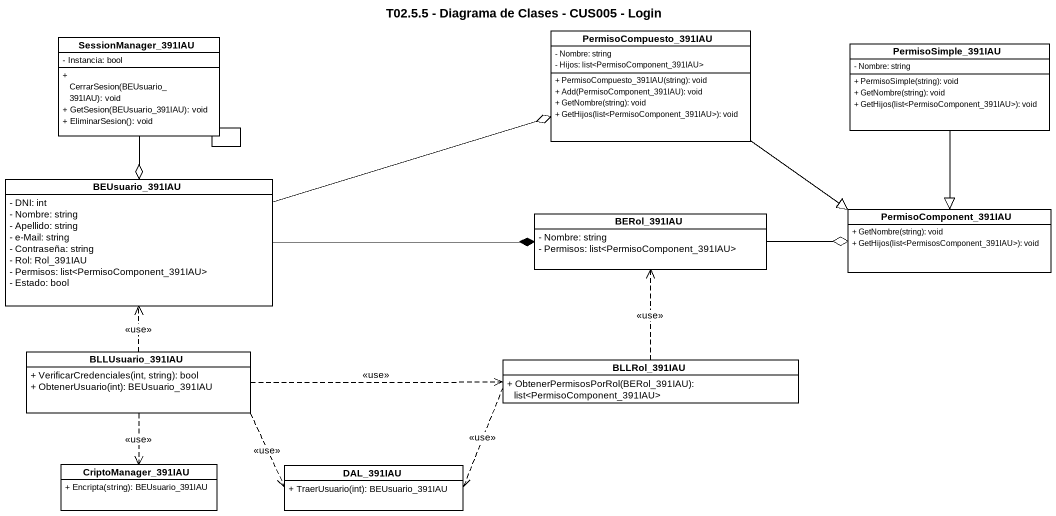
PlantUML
@startuml
title T02.5.5 - Diagrama de Clases - CUS005 - Login
hide circle
hide empty members
skinparam classAttributeIconSize 0
class SessionManager_391IAU {
  - Instancia: bool
  + CerrarSesion(BEUsuario_391IAU): void
  + GetSesion(BEUsuario_391IAU): void
  + EliminarSesion(): void
}
class PermisoCompuesto_391IAU {
  - Nombre: string
  - Hijos: list<PermisoComponent_391IAU>
  + PermisoCompuesto_391IAU(string): void
  + Add(PermisoComponent_391IAU): void
  + GetNombre(string): void
  + GetHijos(list<PermisoComponent_391IAU>): void
}
class PermisoSimple_391IAU {
  - Nombre: string
  + PermisoSimple(string): void
  + GetNombre(string): void
  + GetHijos(list<PermisoComponent_391IAU>): void
}
class BEUsuario_391IAU {
  - DNI: int
  - Nombre: string
  - Apellido: string
  - e-Mail: string
  - Contraseña: string
  - Rol: Rol_391IAU
  - Permisos: list<PermisoComponent_391IAU>
  - Estado: bool
}
class PermisoComponent_391IAU {
  + GetNombre(string): void
  + GetHijos(list<PermisosComponent_391IAU>): void
}
class BERol_391IAU {
  - Nombre: string
  - Permisos: list<PermisoComponent_391IAU>
}
class BLLUsuario_391IAU {
  + VerificarCredenciales(int, string): bool
  + ObtenerUsuario(int): BEUsuario_391IAU
}
class BLLRol_391IAU {
  + ObtenerPermisosPorRol(BERol_391IAU): list<PermisoComponent_391IAU>
}
class CriptoManager_391IAU {
  + Encripta(string): BEUsuario_391IAU
}
class DAL_391IAU {
  + TraerUsuario(int): BEUsuario_391IAU
}
SessionManager_391IAU -- SessionManager_391IAU
SessionManager_391IAU --o BEUsuario_391IAU
PermisoCompuesto_391IAU -right-|> PermisoComponent_391IAU
PermisoSimple_391IAU --|> PermisoComponent_391IAU
BEUsuario_391IAU -right-o PermisoCompuesto_391IAU
BEUsuario_391IAU -right-* BERol_391IAU
BERol_391IAU -right-o PermisoComponent_391IAU
BLLUsuario_391IAU .up.> BEUsuario_391IAU : <<use>>
BLLUsuario_391IAU .right.> BLLRol_391IAU : <<use>>
BLLUsuario_391IAU ..> CriptoManager_391IAU : <<use>>
BLLUsuario_391IAU .right.> DAL_391IAU : <<use>>
BLLRol_391IAU .up.> BERol_391IAU : <<use>>
BLLRol_391IAU .left.> DAL_391IAU : <<use>>
@enduml
